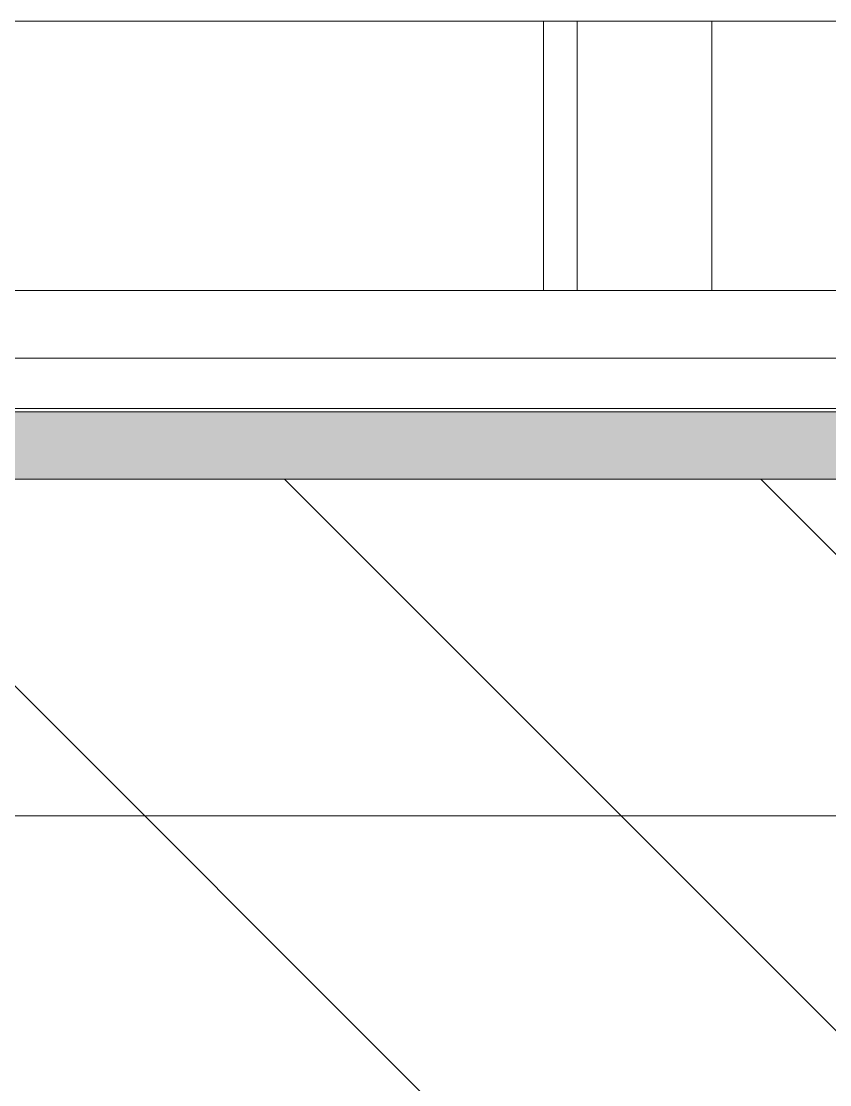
# Model space of a CAD drawing. Header units: millimetres. Extents: x -4185 to 186529, y -8553 to 29097.
# Drawn here: x 10972.5 to 11212.5, y 7720.2 to 8036 of the extents above; entities that cross this region are included whole.
import ezdxf

# ---------------------------------------------------------------- set-up
doc = ezdxf.new("R2010")
doc.units = ezdxf.units.MM
doc.linetypes.add('Осевая', pattern=[3175, 635, -476.25, 1587.5, -476.25])
for name, color, linetype, lineweight, true_color in [('A-WALL-1', 7, 'Continuous', 9, 0x3c3c3c), ('A-WALL-FNSH-1', 7, 'Continuous', 9, 0x3c3c3c), ('I-FURN-1', 7, 'Continuous', 9, 0xf0f0f0)]:
    doc.layers.add(name, color=color, linetype=linetype, lineweight=lineweight, true_color=true_color)
doc.layers.add('I-WALL', color=7, linetype='Continuous', lineweight=9)
doc.layers.add('Оси-2', color=7, linetype='Осевая', lineweight=9)

# ---------------------------------------------------------------- blocks, each defined once
blk = doc.blocks.new('Бизиборд лего - бизиборд 1_21б-32328682-План размещения напольных электротехнических лючков и розеток 1 этажа в осях 1-12')
at = {"layer": 'I-FURN-1'}
for p, q in [((935, 100), (675, 100)), ((675, 100), (935, 100)), ((895, 100), (885, 100)), ((885, 100), (885, 20)), ((885, 20), (885, 100)), ((885, 100), (895, 100)), ((935, 100), (895, 100)), ((895, 100), (935, 100)), ((935, 100), (895, 100)), ((895, 100), (895, 20)), ((895, 20), (895, 100)), ((895, 100), (935, 100)), ((1035, 100), (935, 100)), ((935, 100), (1035, 100)), ((1245, 100), (935, 100)), ((935, 100), (1245, 100)), ((935, 20), (935, 100)), ((935, 100), (935, 20)), ((1000, 20), (500, 20)), ((730, 20), (770, 20)), ((770, 20), (730, 20)), ((730, 20), (770, 20)), ((770, 20), (790, 20)), ((772.93, 20), (770, 20)), ((770, 20), (785, 20)), ((790, 20), (770, 20)), ((770, 20), (790, 20)), ((790, 20), (770, 20)), ((770, 20), (790, 20)), ((790, 20), (770, 20)), ((770, 20), (790, 20)), ((790, 20), (770, 20)), ((770, 20), (790, 20)), ((790, 20), (770, 20)), ((770, 20), (790, 20)), ((790, 20), (770, 20)), ((770, 20), (790, 20)), ((780, 20), (770, 20)), ((770, 20), (790, 20)), ((790, 20), (770, 20)), ((770, 20), (771.34, 20)), ((775, 20), (770, 20)), ((770, 20), (790, 20)), ((790, 20), (770, 20)), ((770, 20), (790, 20)), ((770.34, 20), (770, 20)), ((770, 20), (790, 20)), ((770.34, 20), (770, 20)), ((770, 20), (788.66, 20)), ((772.93, 20), (770, 20)), ((770, 20), (790, 20)), ((771.34, 20), (770, 20)), ((770, 20), (775, 20)), ((790, 20), (770, 20)), ((770, 20), (790, 20)), ((790, 20), (770, 20)), ((770, 20), (790, 20)), ((790, 20), (770, 20)), ((770, 20), (790, 20)), ((790, 20), (770, 20)), ((770, 20), (771.34, 20)), ((788.66, 20), (770, 20)), ((770, 20), (790, 20)), ((790, 20), (770, 20)), ((770, 20), (787.07, 20)), ((790, 20), (770, 20)), ((770, 20), (790, 20)), ((790, 20), (770, 20)), ((770, 20), (790, 20)), ((790, 20), (770, 20)), ((770, 20), (771.34, 20)), ((770.34, 20), (770, 20)), ((770, 20), (790, 20)), ((790, 20), (770, 20)), ((770, 20), (770.34, 20)), ((788.66, 20), (770, 20)), ((771.34, 20), (770.34, 20)), ((790, 20), (770.34, 20)), ((771.34, 20), (770.34, 20)), ((770.34, 20), (771.34, 20)), ((771.34, 20), (781.45, 20)), ((781.45, 20), (771.34, 20)), ((771.34, 20), (781.45, 20)), ((771.34, 20), (772.93, 20)), ((772.93, 20), (771.34, 20)), ((790, 20), (771.34, 20)), ((771.34, 20), (775, 20)), ((771.34, 20), (775, 20)), ((772.93, 20), (771.34, 20)), ((771.34, 20), (772.93, 20)), ((775, 20), (772.93, 20)), ((772.93, 20), (775, 20)), ((777.41, 20), (772.93, 20)), ((790, 20), (772.93, 20)), ((780, 20), (772.93, 20)), ((772.93, 20), (775, 20)), ((790, 20), (775, 20)), ((775, 20), (777.41, 20)), ((790, 20), (775, 20)), ((775, 20), (777.41, 20)), ((775, 20), (785, 20)), ((775, 20), (777.41, 20)), ((775, 20), (777.41, 20)), ((777.41, 20), (780, 20)), ((790, 20), (777.41, 20)), ((777.41, 20), (790, 20)), ((777.41, 20), (782.59, 20)), ((777.41, 20), (780, 20)), ((790, 20), (780, 20)), ((780, 20), (790, 20)), ((782.59, 20), (780, 20)), ((780, 20), (782.59, 20)), ((782.59, 20), (786.7, 20)), ((786.7, 20), (782.59, 20)), ((782.59, 20), (786.7, 20)), ((782.59, 20), (785, 20)), ((785, 20), (782.59, 20)), ((782.59, 20), (785, 20)), ((785, 20), (788.66, 20)), ((785, 20), (787.07, 20)), ((785, 20), (787.07, 20)), ((787.07, 20), (785, 20)), ((785, 20), (787.07, 20)), ((787.07, 20), (788.66, 20)), ((788.66, 20), (787.07, 20)), ((787.07, 20), (788.66, 20)), ((787.07, 20), (790, 20)), ((787.07, 20), (790, 20)), ((787.07, 20), (788.66, 20)), ((788.66, 20), (787.07, 20)), ((787.07, 20), (788.66, 20)), ((788.66, 20), (790, 20)), ((788.66, 20), (790, 20)), ((790, 20), (788.66, 20)), ((788.66, 20), (790, 20)), ((790, 20), (788.66, 20)), ((788.66, 20), (789.66, 20)), ((789.66, 20), (788.66, 20)), ((789.66, 20), (790, 20)), ((790, 20), (789.66, 20)), ((790, 20), (830, 20)), ((830, 20), (790, 20)), ((790, 20), (830, 20)), ((830, 20), (849.66, 20)), ((849.66, 20), (830, 20)), ((830, 20), (847.07, 20)), ((849.66, 20), (830, 20)), ((830, 20), (849.66, 20)), ((849.66, 20), (830, 20)), ((830, 20), (849.66, 20)), ((849.66, 20), (830, 20)), ((830, 20), (849.66, 20)), ((849.66, 20), (830, 20)), ((830, 20), (849.66, 20)), ((849.66, 20), (830, 20)), ((830, 20), (849.66, 20)), ((849.66, 20), (830, 20)), ((830, 20), (849.66, 20)), ((830.34, 20), (830, 20)), ((830, 20), (849.66, 20)), ((849.66, 20), (830, 20)), ((830, 20), (842.59, 20)), ((842.59, 20), (830, 20)), ((830, 20), (832.93, 20)), ((832.93, 20), (830, 20)), ((830, 20), (830.34, 20)), ((849.66, 20), (830, 20)), ((830, 20), (840, 20)), ((830.34, 20), (830, 20)), ((830, 20), (849.66, 20)), ((849.66, 20), (830, 20)), ((830, 20), (840, 20)), ((849.66, 20), (830, 20)), ((830, 20), (849.66, 20)), ((849.66, 20), (830, 20)), ((830, 20), (849.66, 20)), ((849.66, 20), (830, 20)), ((830, 20), (849.66, 20)), ((831.34, 20), (830, 20)), ((830, 20), (832.93, 20)), ((849.66, 20), (830, 20)), ((830, 20), (830.34, 20)), ((845, 20), (830, 20)), ((830, 20), (849.66, 20)), ((849.66, 20), (830, 20)), ((830, 20), (830.34, 20)), ((849.66, 20), (830, 20)), ((830, 20), (849.66, 20)), ((849.66, 20), (830, 20)), ((830, 20), (849.66, 20)), ((849.66, 20), (830, 20)), ((830, 20), (849.66, 20)), ((849.66, 20), (830, 20)), ((830, 20), (849.66, 20)), ((849.66, 20), (830, 20)), ((830, 20), (850, 20)), ((850, 20), (830, 20)), ((849.66, 20), (830.34, 20)), ((830.34, 20), (849.66, 20)), ((831.34, 20), (830.34, 20)), ((830.34, 20), (849.66, 20)), ((830.34, 20), (849.66, 20)), ((831.34, 20), (839.24, 20)), ((839.24, 20), (831.34, 20)), ((831.34, 20), (839.24, 20)), ((832.93, 20), (831.34, 20)), ((832.93, 20), (831.34, 20)), ((832.93, 20), (848.66, 20)), ((848.66, 20), (832.93, 20)), ((847.07, 20), (832.93, 20)), ((835, 20), (832.93, 20)), ((832.93, 20), (837.41, 20)), ((837.41, 20), (835, 20)), ((840, 20), (837.41, 20)), ((837.41, 20), (849.66, 20)), ((840, 20), (844.5, 20)), ((844.5, 20), (840, 20)), ((840, 20), (844.5, 20)), ((840, 20), (845, 20)), ((840, 20), (842.59, 20)), ((845, 20), (840, 20)), ((842.59, 20), (849.66, 20)), ((847.07, 20), (842.59, 20)), ((842.59, 20), (849.66, 20)), ((845, 20), (848.66, 20)), ((848.66, 20), (845, 20)), ((845, 20), (848.66, 20)), ((845, 20), (847.07, 20)), ((849.66, 20), (845, 20)), ((848.66, 20), (845, 20)), ((847.07, 20), (849.66, 20)), ((848.66, 20), (847.07, 20)), ((847.07, 20), (849.66, 20)), ((849.66, 20), (847.07, 20)), ((849.66, 20), (848.66, 20)), ((848.66, 20), (849.66, 20)), ((849.66, 20), (848.66, 20)), ((849.66, 20), (848.66, 20)), ((849.66, 20), (849.82, 20)), ((849.82, 20), (849.66, 20)), ((849.66, 20), (849.82, 20)), ((849.82, 20), (849.66, 20)), ((849.66, 20), (849.82, 20)), ((849.82, 20), (849.66, 20)), ((849.66, 20), (849.82, 20)), ((849.82, 20), (849.66, 20)), ((849.66, 20), (849.82, 20)), ((849.82, 20), (849.66, 20)), ((849.66, 20), (849.82, 20)), ((849.82, 20), (849.66, 20)), ((849.66, 20), (849.82, 20)), ((849.82, 20), (849.66, 20)), ((849.66, 20), (849.82, 20)), ((849.82, 20), (849.66, 20)), ((849.66, 20), (849.82, 20)), ((849.82, 20), (849.66, 20)), ((849.66, 20), (849.82, 20)), ((849.82, 20), (849.66, 20)), ((849.66, 20), (849.82, 20)), ((849.82, 20), (849.66, 20)), ((849.66, 20), (849.82, 20)), ((849.82, 20), (849.66, 20)), ((849.66, 20), (849.82, 20)), ((849.82, 20), (849.66, 20)), ((849.66, 20), (849.82, 20)), ((849.82, 20), (849.66, 20)), ((849.66, 20), (849.82, 20)), ((849.82, 20), (849.66, 20)), ((849.66, 20), (849.82, 20)), ((849.82, 20), (849.66, 20)), ((849.66, 20), (849.82, 20)), ((849.82, 20), (849.66, 20)), ((849.66, 20), (849.82, 20)), ((849.82, 20), (849.66, 20)), ((849.66, 20), (849.82, 20)), ((849.82, 20), (849.66, 20)), ((849.66, 20), (849.82, 20)), ((849.82, 20), (849.66, 20)), ((849.66, 20), (849.82, 20)), ((849.82, 20), (849.66, 20)), ((849.66, 20), (849.82, 20)), ((849.82, 20), (849.66, 20)), ((849.66, 20), (849.82, 20)), ((849.82, 20), (849.66, 20)), ((849.66, 20), (849.82, 20)), ((849.82, 20), (849.66, 20)), ((849.66, 20), (849.82, 20)), ((849.82, 20), (849.66, 20)), ((849.66, 20), (849.82, 20)), ((849.82, 20), (849.66, 20)), ((849.82, 20), (850, 20)), ((850, 20), (849.82, 20)), ((849.82, 20), (850, 20)), ((850, 20), (849.82, 20)), ((849.82, 20), (850, 20)), ((850, 20), (849.82, 20)), ((849.82, 20), (850, 20)), ((850, 20), (849.82, 20)), ((849.82, 20), (850, 20)), ((850, 20), (849.82, 20)), ((849.82, 20), (850, 20)), ((850, 20), (849.82, 20)), ((849.82, 20), (850, 20)), ((850, 20), (849.82, 20)), ((849.82, 20), (850, 20)), ((850, 20), (849.82, 20)), ((849.82, 20), (850, 20)), ((850, 20), (849.82, 20)), ((849.82, 20), (850, 20)), ((850, 20), (849.82, 20)), ((849.82, 20), (850, 20)), ((850, 20), (849.82, 20)), ((849.82, 20), (850, 20)), ((850, 20), (849.82, 20)), ((849.82, 20), (850, 20)), ((850, 20), (849.82, 20)), ((849.82, 20), (850, 20)), ((850, 20), (849.82, 20)), ((849.82, 20), (850, 20)), ((850, 20), (849.82, 20)), ((849.82, 20), (850, 20)), ((850, 20), (849.82, 20)), ((849.82, 20), (850, 20)), ((850, 20), (849.82, 20)), ((849.82, 20), (850, 20)), ((850, 20), (849.82, 20)), ((849.82, 20), (850, 20)), ((850, 20), (849.82, 20)), ((849.82, 20), (850, 20)), ((850, 20), (849.82, 20)), ((849.82, 20), (850, 20)), ((850, 20), (849.82, 20)), ((849.82, 20), (850, 20)), ((850, 20), (849.82, 20)), ((849.82, 20), (850, 20)), ((850, 20), (849.82, 20)), ((849.82, 20), (850, 20)), ((850, 20), (849.82, 20)), ((849.82, 20), (850, 20)), ((850, 20), (849.82, 20)), ((849.82, 20), (850, 20)), ((850, 20), (849.82, 20)), ((850, 20), (890, 20)), ((890, 20), (850, 20)), ((850, 20), (885, 20)), ((885, 20), (890, 20)), ((890, 20), (885, 20)), ((885, 20), (890, 20)), ((890, 20), (892.93, 20)), ((895, 20), (890, 20)), ((890, 20), (895, 20)), ((895, 20), (890, 20)), ((890, 20), (895, 20)), ((895, 20), (890, 20)), ((890, 20), (895, 20)), ((895, 20), (890, 20)), ((890, 20), (890.34, 20)), ((895, 20), (890, 20)), ((890, 20), (895, 20)), ((895, 20), (890, 20)), ((890, 20), (892.93, 20)), ((895, 20), (890, 20)), ((890, 20), (895, 20)), ((895, 20), (890, 20)), ((890, 20), (895, 20)), ((895, 20), (890, 20)), ((890, 20), (890.34, 20)), ((891.34, 20), (890, 20)), ((890, 20), (895, 20)), ((895, 20), (890, 20)), ((890, 20), (895, 20)), ((895, 20), (890, 20)), ((890, 20), (895, 20)), ((890.34, 20), (890, 20)), ((890, 20), (895, 20)), ((895, 20), (890, 20)), ((890, 20), (895, 20)), ((895, 20), (890, 20)), ((890, 20), (910, 20)), ((910, 20), (890, 20)), ((890, 20), (897.41, 20)), ((890.34, 20), (890, 20)), ((890, 20), (900, 20)), ((910, 20), (890, 20)), ((890, 20), (910, 20)), ((910, 20), (890, 20)), ((890, 20), (910, 20)), ((891.34, 20), (890, 20)), ((890, 20), (910, 20)), ((910, 20), (890, 20)), ((890, 20), (910, 20)), ((890.34, 20), (890, 20)), ((890, 20), (910, 20)), ((910, 20), (890, 20)), ((890, 20), (910, 20)), ((910, 20), (890, 20)), ((890, 20), (910, 20)), ((910, 20), (890, 20)), ((890, 20), (910, 20)), ((910, 20), (890, 20)), ((890, 20), (910, 20)), ((910, 20), (890, 20)), ((890.34, 20), (895, 20)), ((890.34, 20), (895, 20)), ((895, 20), (890.34, 20)), ((909.66, 20), (890.34, 20)), ((895, 20), (890.34, 20)), ((895, 20), (891.34, 20)), ((895, 20), (891.34, 20)), ((892.93, 20), (895, 20)), ((895, 20), (892.93, 20)), ((892.93, 20), (902.29, 20)), ((902.29, 20), (892.93, 20)), ((892.93, 20), (895, 20)), ((892.93, 20), (895, 20)), ((892.93, 20), (895, 20)), ((895, 20), (902.29, 20)), ((902.29, 20), (895, 20)), ((895, 20), (902.29, 20)), ((902.29, 20), (895, 20)), ((895, 20), (902.29, 20)), ((895, 20), (907.07, 20)), ((910, 20), (895, 20)), ((895, 20), (902.59, 20)), ((902.59, 20), (895, 20)), ((895, 20), (910, 20)), ((910, 20), (895, 20)), ((895, 20), (897.41, 20)), ((910, 20), (895, 20)), ((895, 20), (900, 20)), ((907.07, 20), (895, 20)), ((895, 20), (907.07, 20)), ((897.41, 20), (895, 20)), ((895, 20), (910, 20)), ((910, 20), (895, 20)), ((895, 20), (910, 20)), ((902.59, 20), (895, 20)), ((895, 20), (910, 20)), ((910, 20), (895, 20)), ((895, 20), (900, 20)), ((902.59, 20), (895, 20)), ((895, 20), (900, 20)), ((902.59, 20), (895, 20)), ((895, 20), (910, 20)), ((910, 20), (895, 20)), ((895, 20), (905, 20)), ((897.41, 20), (895, 20)), ((895, 20), (910, 20)), ((910, 20), (895, 20)), ((895, 20), (910, 20)), ((910, 20), (895, 20)), ((910, 20), (895, 20)), ((908.66, 20), (895, 20)), ((897.41, 20), (910, 20)), ((910, 20), (897.41, 20)), ((902.59, 20), (897.41, 20)), ((897.41, 20), (910, 20)), ((900, 20), (905, 20)), ((900, 20), (910, 20)), ((900, 20), (902.59, 20)), ((900, 20), (910, 20)), ((902.59, 20), (908.66, 20)), ((908.66, 20), (902.59, 20)), ((902.59, 20), (908.66, 20)), ((908.66, 20), (902.59, 20)), ((902.59, 20), (908.66, 20)), ((908.66, 20), (902.59, 20)), ((902.59, 20), (908.66, 20)), ((902.59, 20), (910, 20)), ((905, 20), (902.59, 20)), ((910, 20), (902.59, 20)), ((910, 20), (902.59, 20)), ((902.59, 20), (910, 20)), ((910, 20), (902.59, 20)), ((905, 20), (902.59, 20)), ((910, 20), (905, 20)), ((905, 20), (908.66, 20)), ((905, 20), (907.07, 20)), ((907.07, 20), (905, 20)), ((907.07, 20), (908.66, 20)), ((908.66, 20), (907.07, 20)), ((907.07, 20), (910, 20)), ((907.07, 20), (908.66, 20)), ((908.66, 20), (907.07, 20)), ((908.66, 20), (910, 20)), ((908.66, 20), (910, 20)), ((910, 20), (908.66, 20)), ((908.66, 20), (909.66, 20)), ((909.66, 20), (908.66, 20)), ((910, 20), (908.66, 20)), ((909.66, 20), (910, 20)), ((910, 20), (909.66, 20)), ((910, 20), (909.66, 20)), ((910, 20), (935, 20)), ((935, 20), (910, 20)), ((910, 20), (935, 20)), ((935, 20), (910, 20)), ((910, 20), (935, 20)), ((935, 20), (910, 20)), ((910, 20), (935, 20)), ((935, 20), (950, 20)), ((950, 20), (935, 20)), ((935, 20), (950, 20)), ((950, 20), (935, 20)), ((935, 20), (950, 20)), ((950, 20), (951.34, 20)), ((950.34, 20), (950, 20)), ((950, 20), (960, 20)), ((951.34, 20), (950, 20)), ((950, 20), (960, 20)), ((960, 20), (950, 20)), ((950, 20), (960, 20)), ((960, 20), (950, 20)), ((950, 20), (951.34, 20)), ((960, 20), (950, 20)), ((950, 20), (960, 20)), ((960, 20), (950, 20)), ((950, 20), (960, 20)), ((960, 20), (950, 20)), ((950, 20), (960, 20)), ((960, 20), (950, 20)), ((950, 20), (960, 20)), ((960, 20), (950, 20)), ((950, 20), (952.93, 20)), ((960, 20), (950, 20)), ((950, 20), (960, 20)), ((960, 20), (950, 20)), ((950, 20), (960, 20)), ((960, 20), (950, 20)), ((950, 20), (960, 20)), ((951.34, 20), (950, 20)), ((950, 20), (960, 20)), ((960, 20), (950, 20)), ((950, 20), (960, 20)), ((960, 20), (950, 20)), ((950, 20), (960, 20)), ((960, 20), (950, 20)), ((950, 20), (960, 20)), ((957.41, 20), (950, 20)), ((950, 20), (960, 20)), ((960, 20), (950, 20)), ((950, 20), (951.34, 20)), ((955, 20), (950, 20)), ((950, 20), (950.34, 20)), ((951.34, 20), (950, 20)), ((950, 20), (950.34, 20)), ((960, 20), (950, 20)), ((950, 20), (952.93, 20)), ((960, 20), (950, 20)), ((950, 20), (960, 20)), ((960, 20), (950, 20)), ((950, 20), (960, 20)), ((960, 20), (950, 20)), ((950, 20), (960, 20)), ((960, 20), (950, 20)), ((950, 20), (960, 20)), ((960, 20), (950, 20)), ((950, 20), (970, 20)), ((962.59, 20), (950, 20)), ((952.93, 20), (950.34, 20)), ((950.34, 20), (960, 20)), ((950.34, 20), (951.34, 20)), ((951.34, 20), (954.83, 20)), ((954.83, 20), (951.34, 20)), ((951.34, 20), (954.83, 20)), ((954.83, 20), (951.34, 20)), ((951.34, 20), (954.83, 20)), ((951.34, 20), (960, 20)), ((960, 20), (951.34, 20)), ((951.34, 20), (960, 20)), ((957.41, 20), (951.34, 20)), ((951.34, 20), (960, 20)), ((952.93, 20), (951.34, 20)), ((951.34, 20), (960, 20)), ((960, 20), (952.93, 20)), ((952.93, 20), (955, 20)), ((960, 20), (952.93, 20)), ((952.93, 20), (957.41, 20)), ((955, 20), (960, 20)), ((960, 20), (955, 20)), ((955, 20), (960, 20)), ((960, 20), (955, 20)), ((955, 20), (960, 20)), ((955, 20), (957.41, 20)), ((960, 20), (955, 20)), ((957.41, 20), (960, 20)), ((960, 20), (957.41, 20)), ((960, 20), (957.41, 20)), ((957.41, 20), (960, 20)), ((960, 20), (960.08, 20)), ((960.08, 20), (960, 20)), ((960, 20), (960.08, 20)), ((960.08, 20), (960, 20)), ((960, 20), (960.08, 20)), ((960.08, 20), (960, 20)), ((960, 20), (960.08, 20)), ((960.08, 20), (960, 20)), ((960, 20), (960.08, 20)), ((960.08, 20), (960, 20)), ((960, 20), (960.08, 20)), ((960.08, 20), (960, 20)), ((960, 20), (960.08, 20)), ((960.08, 20), (960, 20)), ((960, 20), (960.08, 20)), ((960.08, 20), (960, 20)), ((960, 20), (960.08, 20)), ((960.08, 20), (960, 20)), ((960, 20), (960.08, 20)), ((960.08, 20), (960, 20)), ((960, 20), (960.08, 20)), ((960.08, 20), (960, 20)), ((960, 20), (960.08, 20)), ((960.08, 20), (960, 20)), ((960, 20), (960.08, 20)), ((960.08, 20), (960, 20)), ((960, 20), (960.08, 20)), ((960.08, 20), (960, 20)), ((960, 20), (960.08, 20)), ((960.08, 20), (960, 20)), ((960, 20), (960.08, 20)), ((960.08, 20), (960, 20)), ((960, 20), (960.08, 20)), ((960.08, 20), (960, 20)), ((960, 20), (960.08, 20)), ((960.08, 20), (960, 20)), ((960, 20), (960.08, 20)), ((960.08, 20), (960, 20)), ((960, 20), (960.08, 20)), ((960.08, 20), (960, 20)), ((960, 20), (960.08, 20)), ((960.08, 20), (960, 20)), ((960, 20), (960.08, 20)), ((960.08, 20), (960, 20)), ((960, 20), (960.08, 20)), ((960.08, 20), (960, 20)), ((960, 20), (960.08, 20)), ((960.08, 20), (960, 20)), ((960, 20), (960.08, 20)), ((960.08, 20), (960, 20)), ((960, 20), (960.08, 20)), ((960.08, 20), (960, 20)), ((960.08, 20), (965, 20)), ((965, 20), (960.08, 20)), ((960.08, 20), (965, 20)), ((965, 20), (960.08, 20)), ((960.08, 20), (965, 20)), ((960.08, 20), (970, 20)), ((962.59, 20), (960.08, 20)), ((960.08, 20), (970, 20)), ((970, 20), (960.08, 20)), ((960.08, 20), (970, 20)), ((970, 20), (960.08, 20)), ((960.08, 20), (970, 20)), ((970, 20), (960.08, 20)), ((960.08, 20), (970, 20)), ((970, 20), (960.08, 20)), ((960.08, 20), (970, 20)), ((970, 20), (960.08, 20)), ((960.08, 20), (970, 20)), ((970, 20), (960.08, 20)), ((960.08, 20), (967.07, 20)), ((970, 20), (960.08, 20)), ((960.08, 20), (970, 20)), ((970, 20), (960.08, 20)), ((960.08, 20), (962.59, 20)), ((967.07, 20), (960.08, 20)), ((960.08, 20), (962.59, 20)), ((962.59, 20), (960.08, 20)), ((960.08, 20), (970, 20)), ((962.59, 20), (960.08, 20)), ((960.08, 20), (962.59, 20)), ((965, 20), (960.08, 20)), ((960.08, 20), (970, 20)), ((970, 20), (960.08, 20)), ((960.08, 20), (970, 20)), ((970, 20), (960.08, 20)), ((960.08, 20), (970, 20)), ((970, 20), (960.08, 20)), ((960.08, 20), (970, 20)), ((970, 20), (960.08, 20)), ((960.08, 20), (970, 20)), ((970, 20), (960.08, 20)), ((960.08, 20), (967.07, 20)), ((967.07, 20), (960.08, 20)), ((960.08, 20), (965, 20)), ((968.66, 20), (960.08, 20)), ((960.08, 20), (970, 20)), ((970, 20), (960.08, 20)), ((960.08, 20), (970, 20)), ((970, 20), (960.08, 20)), ((960.08, 20), (962.59, 20)), ((968.66, 20), (960.08, 20)), ((960.08, 20), (970, 20)), ((970, 20), (960.08, 20)), ((960.08, 20), (970, 20)), ((970, 20), (960.08, 20)), ((960.08, 20), (970, 20)), ((970, 20), (960.08, 20)), ((970, 20), (962.59, 20)), ((962.59, 20), (965, 20)), ((962.59, 20), (970, 20)), ((970, 20), (962.59, 20)), ((970, 20), (962.59, 20)), ((962.59, 20), (965, 20)), ((962.59, 20), (965, 20)), ((970, 20), (962.59, 20)), ((965, 20), (967.07, 20)), ((965, 20), (970, 20)), ((970, 20), (965, 20)), ((965, 20), (970, 20)), ((965, 20), (967.07, 20)), ((965.34, 20), (968.66, 20)), ((968.66, 20), (965.34, 20)), ((965.34, 20), (968.66, 20)), ((968.66, 20), (965.34, 20)), ((965.34, 20), (968.66, 20)), ((967.07, 20), (970, 20)), ((967.07, 20), (968.66, 20)), ((969.66, 20), (967.07, 20)), ((967.07, 20), (970, 20)), ((968.66, 20), (967.07, 20)), ((967.07, 20), (968.66, 20)), ((968.66, 20), (969.66, 20)), ((969.66, 20), (968.66, 20)), ((970, 20), (968.66, 20)), ((968.66, 20), (969.66, 20)), ((969.66, 20), (968.66, 20)), ((969.66, 20), (970, 20)), ((970, 20), (969.66, 20)), ((970, 20), (969.66, 20)), ((969.66, 20), (970, 20)), ((970, 20), (969.66, 20)), ((970, 20), (1030, 20)), ((1030, 20), (970, 20)), ((500, 0), (1000, 0)), ((770, 0), (730, 0)), ((730, 0), (770, 0)), ((770, 0), (730, 0)), ((770.34, 0), (770, 0)), ((770, 0), (772.93, 0)), ((790, 0), (770, 0)), ((770, 0), (790, 0)), ((785, 0), (770, 0)), ((770, 0), (790, 0)), ((790, 0), (770, 0)), ((770, 0), (790, 0)), ((790, 0), (770, 0)), ((770, 0), (790, 0)), ((772.93, 0), (770, 0)), ((770, 0), (775, 0)), ((780, 0), (770, 0)), ((770, 0), (790, 0)), ((790, 0), (770, 0)), ((770, 0), (790, 0)), ((790, 0), (770, 0)), ((770, 0), (790, 0)), ((790, 0), (770, 0)), ((770, 0), (790, 0)), ((790, 0), (770, 0)), ((770, 0), (790, 0)), ((790, 0), (770, 0)), ((770, 0), (790, 0)), ((790, 0), (770, 0)), ((770, 0), (775, 0)), ((789.66, 0), (770, 0)), ((770, 0), (790, 0)), ((789.66, 0), (770, 0)), ((770, 0), (775, 0)), ((790, 0), (770, 0)), ((770, 0), (790, 0)), ((790, 0), (770, 0)), ((770, 0), (790, 0)), ((790, 0), (770, 0)), ((770, 0), (790, 0)), ((790, 0), (770, 0)), ((770, 0), (790, 0)), ((770.34, 0), (770, 0)), ((770, 0), (772.93, 0)), ((775, 0), (770, 0)), ((770, 0), (790, 0)), ((770.34, 0), (770, 0)), ((770, 0), (770.34, 0)), ((770.34, 0), (770, 0)), ((770, 0), (770.34, 0)), ((775, 0), (770, 0)), ((770, 0), (790, 0)), ((790, 0), (770, 0)), ((770, 0), (790, 0)), ((790, 0), (770, 0)), ((770, 0), (790, 0)), ((787.07, 0), (770, 0)), ((770, 0), (771.34, 0)), ((771.34, 0), (770.34, 0)), ((771.34, 0), (770.34, 0)), ((771.34, 0), (770.34, 0)), ((770.34, 0), (771.34, 0)), ((771.34, 0), (770.34, 0)), ((770.34, 0), (775, 0)), ((781.45, 0), (771.34, 0)), ((771.34, 0), (781.45, 0)), ((781.45, 0), (771.34, 0)), ((772.93, 0), (771.34, 0)), ((780, 0), (771.34, 0)), ((772.93, 0), (771.34, 0)), ((771.34, 0), (772.93, 0)), ((777.41, 0), (771.34, 0)), ((771.34, 0), (777.41, 0)), ((775, 0), (772.93, 0)), ((772.93, 0), (777.41, 0)), ((789.66, 0), (772.93, 0)), ((772.93, 0), (775, 0)), ((775, 0), (772.93, 0)), ((772.93, 0), (775, 0)), ((777.41, 0), (775, 0)), ((775, 0), (790, 0)), ((775, 0), (777.41, 0)), ((775, 0), (789.66, 0)), ((775, 0), (785, 0)), ((788.66, 0), (775, 0)), ((777.41, 0), (775, 0)), ((775, 0), (777.41, 0)), ((775, 0), (780, 0)), ((790, 0), (775, 0)), ((785, 0), (777.41, 0)), ((777.41, 0), (780, 0)), ((777.41, 0), (780, 0)), ((789.66, 0), (777.41, 0)), ((777.41, 0), (780, 0)), ((787.07, 0), (777.41, 0)), ((777.41, 0), (785, 0)), ((780, 0), (782.59, 0)), ((790, 0), (780, 0)), ((780, 0), (782.59, 0)), ((785, 0), (780, 0)), ((780, 0), (782.59, 0)), ((780, 0), (787.07, 0)), ((786.7, 0), (782.59, 0)), ((782.59, 0), (786.7, 0)), ((786.7, 0), (782.59, 0)), ((782.59, 0), (785, 0)), ((782.59, 0), (785, 0)), ((782.59, 0), (785, 0)), ((790, 0), (785, 0)), ((785, 0), (787.07, 0)), ((790, 0), (785, 0)), ((785, 0), (787.07, 0)), ((790, 0), (785, 0)), ((785, 0), (788.66, 0)), ((785, 0), (787.07, 0)), ((785, 0), (790, 0)), ((788.66, 0), (787.07, 0)), ((787.07, 0), (788.66, 0)), ((788.66, 0), (787.07, 0)), ((787.07, 0), (790, 0)), ((787.07, 0), (788.66, 0)), ((787.07, 0), (789.66, 0)), ((790, 0), (787.07, 0)), ((787.07, 0), (790, 0)), ((789.66, 0), (787.07, 0)), ((788.66, 0), (789.66, 0)), ((788.66, 0), (790, 0)), ((790, 0), (788.66, 0)), ((790, 0), (789.66, 0)), ((789.66, 0), (790, 0)), ((790, 0), (789.66, 0)), ((790, 0), (789.66, 0)), ((789.66, 0), (790, 0)), ((790, 0), (789.66, 0)), ((789.66, 0), (790, 0)), ((790, 0), (789.66, 0)), ((830, 0), (790, 0)), ((790, 0), (830, 0)), ((830, 0), (790, 0)), ((842.59, 0), (830, 0)), ((830, 0), (847.07, 0)), ((830.34, 0), (830, 0)), ((830, 0), (832.93, 0)), ((847.07, 0), (830, 0)), ((830, 0), (842.59, 0)), ((847.07, 0), (830, 0)), ((830, 0), (847.07, 0)), ((847.07, 0), (830, 0)), ((830, 0), (847.07, 0)), ((847.07, 0), (830, 0)), ((830, 0), (847.07, 0)), ((847.07, 0), (830, 0)), ((830, 0), (847.07, 0)), ((847.07, 0), (830, 0)), ((830, 0), (847.07, 0)), ((847.07, 0), (830, 0)), ((830, 0), (847.07, 0)), ((847.07, 0), (830, 0)), ((830, 0), (830.34, 0)), ((847.07, 0), (830, 0)), ((830, 0), (847.07, 0)), ((847.07, 0), (830, 0)), ((830, 0), (832.93, 0)), ((847.07, 0), (830, 0)), ((830, 0), (847.07, 0)), ((847.07, 0), (830, 0)), ((830, 0), (847.07, 0)), ((831.34, 0), (830, 0)), ((830, 0), (837.41, 0)), ((847.07, 0), (830, 0)), ((830, 0), (847.07, 0)), ((847.07, 0), (830, 0)), ((830, 0), (847.07, 0)), ((847.07, 0), (830, 0)), ((830, 0), (847.07, 0)), ((847.07, 0), (830, 0)), ((830, 0), (847.07, 0)), ((831.34, 0), (830, 0)), ((830, 0), (830.34, 0)), ((847.07, 0), (830, 0)), ((830, 0), (830.34, 0)), ((830.34, 0), (830, 0)), ((830, 0), (831.34, 0)), ((831.34, 0), (830, 0)), ((830, 0), (840, 0)), ((847.07, 0), (830, 0)), ((830, 0), (847.07, 0)), ((847.07, 0), (830, 0)), ((830, 0), (847.07, 0)), ((847.07, 0), (830, 0)), ((830, 0), (847.07, 0)), ((832.93, 0), (830, 0)), ((830, 0), (832.93, 0)), ((847.07, 0), (830.34, 0)), ((830.34, 0), (831.34, 0)), ((830.34, 0), (845, 0)), ((830.34, 0), (847.07, 0)), ((842.59, 0), (830.34, 0)), ((839.24, 0), (831.34, 0)), ((831.34, 0), (839.24, 0)), ((839.24, 0), (831.34, 0)), ((831.34, 0), (832.93, 0)), ((840, 0), (831.34, 0)), ((847.07, 0), (831.34, 0)), ((831.34, 0), (835, 0)), ((847.07, 0), (831.34, 0)), ((832.93, 0), (847.07, 0)), ((832.93, 0), (835, 0)), ((832.93, 0), (837.41, 0)), ((835, 0), (832.93, 0)), ((832.93, 0), (840, 0)), ((835, 0), (837.41, 0)), ((835, 0), (842.59, 0)), ((840, 0), (835, 0)), ((837.41, 0), (840, 0)), ((837.41, 0), (840, 0)), ((837.41, 0), (847.07, 0)), ((844.5, 0), (840, 0)), ((840, 0), (844.5, 0)), ((844.5, 0), (840, 0)), ((840, 0), (847.07, 0)), ((840, 0), (845, 0)), ((847.07, 0), (840, 0)), ((840, 0), (847.07, 0)), ((847.07, 0), (840, 0)), ((840, 0), (842.59, 0)), ((845, 0), (842.59, 0)), ((842.59, 0), (847.07, 0)), ((847.07, 0), (842.59, 0)), ((842.59, 0), (845, 0)), ((842.59, 0), (849.66, 0)), ((847.07, 0), (845, 0)), ((845, 0), (847.07, 0)), ((847.07, 0), (845, 0)), ((847.07, 0), (845, 0)), ((845, 0), (847.07, 0)), ((845, 0), (847.07, 0)), ((845, 0), (847.07, 0)), ((847.13, 0), (847.07, 0)), ((847.07, 0), (847.13, 0)), ((847.13, 0), (847.07, 0)), ((847.07, 0), (847.13, 0)), ((847.13, 0), (847.07, 0)), ((847.07, 0), (847.13, 0)), ((847.13, 0), (847.07, 0)), ((847.07, 0), (847.13, 0)), ((847.13, 0), (847.07, 0)), ((847.07, 0), (847.13, 0)), ((847.13, 0), (847.07, 0)), ((847.07, 0), (847.13, 0)), ((847.13, 0), (847.07, 0)), ((847.07, 0), (847.13, 0)), ((847.13, 0), (847.07, 0)), ((847.07, 0), (847.13, 0)), ((847.13, 0), (847.07, 0)), ((847.07, 0), (847.13, 0)), ((847.13, 0), (847.07, 0)), ((847.07, 0), (847.13, 0)), ((847.13, 0), (847.07, 0)), ((847.07, 0), (847.13, 0)), ((847.13, 0), (847.07, 0)), ((847.07, 0), (847.13, 0)), ((847.13, 0), (847.07, 0)), ((847.07, 0), (847.13, 0)), ((847.13, 0), (847.07, 0)), ((847.07, 0), (847.13, 0)), ((847.13, 0), (847.07, 0)), ((847.07, 0), (847.13, 0)), ((847.13, 0), (847.07, 0)), ((847.07, 0), (847.13, 0)), ((847.13, 0), (847.07, 0)), ((847.07, 0), (847.13, 0)), ((847.13, 0), (847.07, 0)), ((847.07, 0), (847.13, 0)), ((847.13, 0), (847.07, 0)), ((847.07, 0), (847.13, 0)), ((847.13, 0), (847.07, 0)), ((847.07, 0), (847.13, 0)), ((847.13, 0), (847.07, 0)), ((847.07, 0), (847.13, 0)), ((847.13, 0), (847.07, 0)), ((847.07, 0), (847.13, 0)), ((847.13, 0), (847.07, 0)), ((847.07, 0), (847.13, 0)), ((847.13, 0), (847.07, 0)), ((847.07, 0), (847.13, 0)), ((847.13, 0), (847.07, 0)), ((847.07, 0), (847.13, 0)), ((847.13, 0), (847.07, 0)), ((847.07, 0), (847.13, 0)), ((850, 0), (847.07, 0)), ((848.66, 0), (847.13, 0)), ((847.13, 0), (848.66, 0)), ((848.66, 0), (847.13, 0)), ((848.66, 0), (847.13, 0)), ((847.13, 0), (849.66, 0)), ((849.66, 0), (847.13, 0)), ((847.13, 0), (849.66, 0)), ((849.66, 0), (847.13, 0)), ((847.13, 0), (849.66, 0)), ((849.66, 0), (847.13, 0)), ((847.13, 0), (849.66, 0)), ((849.66, 0), (847.13, 0)), ((847.13, 0), (849.66, 0)), ((849.66, 0), (847.13, 0)), ((847.13, 0), (849.66, 0)), ((849.66, 0), (847.13, 0)), ((847.13, 0), (849.66, 0)), ((849.66, 0), (847.13, 0)), ((847.13, 0), (849.66, 0)), ((849.66, 0), (847.13, 0)), ((847.13, 0), (849.66, 0)), ((849.66, 0), (847.13, 0)), ((847.13, 0), (849.66, 0)), ((849.66, 0), (847.13, 0)), ((847.13, 0), (849.66, 0)), ((848.66, 0), (847.13, 0)), ((847.13, 0), (848.66, 0)), ((848.66, 0), (847.13, 0)), ((847.13, 0), (849.66, 0)), ((849.66, 0), (847.13, 0)), ((847.13, 0), (849.66, 0)), ((849.66, 0), (847.13, 0)), ((847.13, 0), (849.66, 0)), ((849.66, 0), (847.13, 0)), ((847.13, 0), (849.66, 0)), ((849.66, 0), (847.13, 0)), ((847.13, 0), (848.66, 0)), ((849.66, 0), (847.13, 0)), ((847.13, 0), (849.66, 0)), ((849.66, 0), (847.13, 0)), ((847.13, 0), (849.66, 0)), ((849.66, 0), (847.13, 0)), ((847.13, 0), (849.66, 0)), ((849.66, 0), (847.13, 0)), ((847.13, 0), (849.66, 0)), ((849.66, 0), (847.13, 0)), ((847.13, 0), (848.66, 0)), ((849.66, 0), (847.13, 0)), ((847.13, 0), (849.66, 0)), ((849.66, 0), (847.13, 0)), ((847.13, 0), (849.66, 0)), ((849.66, 0), (847.13, 0)), ((847.13, 0), (849.66, 0)), ((849.66, 0), (847.13, 0)), ((847.13, 0), (849.66, 0)), ((849.66, 0), (848.66, 0)), ((849.66, 0), (848.66, 0)), ((848.66, 0), (849.66, 0)), ((849.66, 0), (848.66, 0)), ((848.66, 0), (849.66, 0)), ((848.66, 0), (849.66, 0)), ((849.82, 0), (849.66, 0)), ((849.66, 0), (849.82, 0)), ((849.82, 0), (849.66, 0)), ((849.66, 0), (849.82, 0)), ((849.82, 0), (849.66, 0)), ((849.66, 0), (849.82, 0)), ((849.82, 0), (849.66, 0)), ((849.66, 0), (849.82, 0)), ((849.82, 0), (849.66, 0)), ((849.66, 0), (849.82, 0)), ((849.82, 0), (849.66, 0)), ((849.66, 0), (849.82, 0)), ((849.82, 0), (849.66, 0)), ((849.66, 0), (849.82, 0)), ((849.82, 0), (849.66, 0)), ((849.66, 0), (849.82, 0)), ((849.82, 0), (849.66, 0)), ((849.66, 0), (849.82, 0)), ((849.82, 0), (849.66, 0)), ((849.66, 0), (849.82, 0)), ((849.82, 0), (849.66, 0)), ((849.66, 0), (849.82, 0)), ((849.82, 0), (849.66, 0)), ((849.66, 0), (849.82, 0)), ((849.82, 0), (849.66, 0)), ((849.66, 0), (849.82, 0)), ((849.82, 0), (849.66, 0)), ((849.66, 0), (849.82, 0)), ((849.82, 0), (849.66, 0)), ((849.66, 0), (849.82, 0)), ((849.82, 0), (849.66, 0)), ((849.66, 0), (849.82, 0)), ((849.82, 0), (849.66, 0)), ((849.66, 0), (849.82, 0)), ((849.82, 0), (849.66, 0)), ((849.66, 0), (849.82, 0)), ((849.82, 0), (849.66, 0)), ((849.66, 0), (849.82, 0)), ((849.82, 0), (849.66, 0)), ((849.66, 0), (849.82, 0)), ((849.82, 0), (849.66, 0)), ((849.66, 0), (849.82, 0)), ((849.82, 0), (849.66, 0)), ((849.66, 0), (849.82, 0)), ((849.82, 0), (849.66, 0)), ((849.66, 0), (849.82, 0)), ((849.82, 0), (849.66, 0)), ((849.66, 0), (849.82, 0)), ((849.82, 0), (849.66, 0)), ((849.66, 0), (849.82, 0)), ((849.82, 0), (849.66, 0)), ((849.66, 0), (849.82, 0)), ((849.66, 0), (850, 0)), ((850, 0), (849.82, 0)), ((849.82, 0), (850, 0)), ((850, 0), (849.82, 0)), ((849.82, 0), (850, 0)), ((850, 0), (849.82, 0)), ((849.82, 0), (850, 0)), ((850, 0), (849.82, 0)), ((849.82, 0), (850, 0)), ((850, 0), (849.82, 0)), ((849.82, 0), (850, 0)), ((850, 0), (849.82, 0)), ((849.82, 0), (850, 0)), ((850, 0), (849.82, 0)), ((849.82, 0), (850, 0)), ((850, 0), (849.82, 0)), ((849.82, 0), (850, 0)), ((850, 0), (849.82, 0)), ((849.82, 0), (850, 0)), ((850, 0), (849.82, 0)), ((849.82, 0), (850, 0)), ((850, 0), (849.82, 0)), ((849.82, 0), (850, 0)), ((850, 0), (849.82, 0)), ((849.82, 0), (850, 0)), ((850, 0), (849.82, 0)), ((849.82, 0), (850, 0)), ((850, 0), (849.82, 0)), ((849.82, 0), (850, 0)), ((850, 0), (849.82, 0)), ((849.82, 0), (850, 0)), ((850, 0), (849.82, 0)), ((849.82, 0), (850, 0)), ((850, 0), (849.82, 0)), ((849.82, 0), (850, 0)), ((850, 0), (849.82, 0)), ((849.82, 0), (850, 0)), ((850, 0), (849.82, 0)), ((849.82, 0), (850, 0)), ((850, 0), (849.82, 0)), ((849.82, 0), (850, 0)), ((850, 0), (849.82, 0)), ((849.82, 0), (850, 0)), ((850, 0), (849.82, 0)), ((849.82, 0), (850, 0)), ((850, 0), (849.82, 0)), ((849.82, 0), (850, 0)), ((850, 0), (849.82, 0)), ((849.82, 0), (850, 0)), ((850, 0), (849.82, 0)), ((849.82, 0), (850, 0)), ((850, 0), (849.82, 0)), ((849.82, 0), (850, 0)), ((890, 0), (850, 0)), ((850, 0), (890, 0)), ((890, 0), (850, 0)), ((910, 0), (890, 0)), ((890, 0), (910, 0)), ((897.41, 0), (890, 0)), ((890, 0), (910, 0)), ((891.34, 0), (890, 0)), ((890, 0), (910, 0)), ((910, 0), (890, 0)), ((890, 0), (910, 0)), ((910, 0), (890, 0)), ((890, 0), (910, 0)), ((910, 0), (890, 0)), ((890, 0), (907.07, 0)), ((910, 0), (890, 0)), ((890, 0), (910, 0)), ((910, 0), (890, 0)), ((890, 0), (910, 0)), ((905, 0), (890, 0)), ((890, 0), (910, 0)), ((895, 0), (890, 0)), ((890, 0), (909.66, 0)), ((910, 0), (890, 0)), ((890, 0), (910, 0)), ((910, 0), (890, 0)), ((890, 0), (910, 0)), ((910, 0), (890, 0)), ((890, 0), (910, 0)), ((910, 0), (890, 0)), ((890, 0), (910, 0)), ((910, 0), (890, 0)), ((890, 0), (910, 0)), ((910, 0), (890, 0)), ((890, 0), (910, 0)), ((910, 0), (890, 0)), ((890, 0), (902.59, 0)), ((910, 0), (890, 0)), ((890, 0), (910, 0)), ((907.07, 0), (890, 0)), ((890, 0), (910, 0)), ((892.93, 0), (890, 0)), ((890, 0), (892.93, 0)), ((890.34, 0), (890, 0)), ((890, 0), (890.34, 0)), ((892.93, 0), (890, 0)), ((890, 0), (897.41, 0)), ((902.59, 0), (890, 0)), ((890, 0), (910, 0)), ((890.34, 0), (890, 0)), ((890, 0), (891.34, 0)), ((910, 0), (890, 0)), ((890, 0), (910, 0)), ((910, 0), (890, 0)), ((890, 0), (910, 0)), ((890.34, 0), (890, 0)), ((890, 0), (891.34, 0)), ((907.07, 0), (890.34, 0)), ((890.34, 0), (891.34, 0)), ((891.34, 0), (890.34, 0)), ((895, 0), (890.34, 0)), ((895, 0), (891.34, 0)), ((891.34, 0), (892.93, 0)), ((892.93, 0), (891.34, 0)), ((891.34, 0), (895, 0)), ((891.34, 0), (892.93, 0)), ((897.04, 0), (892.93, 0)), ((892.93, 0), (897.04, 0)), ((897.04, 0), (892.93, 0)), ((900, 0), (892.93, 0)), ((892.93, 0), (905, 0)), ((892.93, 0), (895, 0)), ((895, 0), (892.93, 0)), ((895, 0), (892.93, 0)), ((892.93, 0), (897.41, 0)), ((909.66, 0), (895, 0)), ((900, 0), (895, 0)), ((895, 0), (897.41, 0)), ((897.41, 0), (895, 0)), ((910, 0), (895, 0)), ((895, 0), (910, 0)), ((897.41, 0), (895, 0)), ((902.29, 0), (897.41, 0)), ((897.41, 0), (902.29, 0)), ((902.29, 0), (897.41, 0)), ((910, 0), (897.41, 0)), ((897.41, 0), (900, 0)), ((900, 0), (897.41, 0)), ((897.41, 0), (900, 0)), ((902.59, 0), (897.41, 0)), ((897.41, 0), (902.59, 0)), ((902.59, 0), (900, 0)), ((908.66, 0), (900, 0)), ((900, 0), (902.59, 0)), ((902.59, 0), (900, 0)), ((900, 0), (909.66, 0)), ((908.66, 0), (902.59, 0)), ((902.59, 0), (908.66, 0)), ((908.66, 0), (902.59, 0)), ((905, 0), (902.59, 0)), ((902.59, 0), (905, 0)), ((902.59, 0), (905, 0)), ((907.07, 0), (902.59, 0)), ((910, 0), (902.59, 0)), ((908.66, 0), (902.59, 0)), ((902.59, 0), (907.07, 0)), ((907.07, 0), (905, 0)), ((907.07, 0), (905, 0)), ((905, 0), (907.07, 0)), ((905, 0), (907.07, 0)), ((905, 0), (907.07, 0)), ((907.07, 0), (910, 0)), ((908.66, 0), (907.07, 0)), ((908.66, 0), (907.07, 0)), ((907.07, 0), (908.66, 0)), ((910, 0), (907.07, 0)), ((907.07, 0), (910, 0)), ((908.66, 0), (907.07, 0)), ((907.07, 0), (910, 0)), ((909.66, 0), (907.07, 0)), ((907.07, 0), (910, 0)), ((910, 0), (908.66, 0)), ((909.66, 0), (908.66, 0)), ((908.66, 0), (909.66, 0)), ((910, 0), (908.66, 0)), ((910, 0), (908.66, 0)), ((910, 0), (908.66, 0)), ((910, 0), (909.66, 0)), ((910, 0), (909.66, 0)), ((909.66, 0), (910, 0)), ((909.66, 0), (910, 0)), ((910, 0), (909.66, 0)), ((909.66, 0), (910, 0)), ((950, 0), (910, 0)), ((910, 0), (950, 0)), ((950, 0), (910, 0)), ((950.34, 0), (950, 0)), ((950, 0), (950.34, 0)), ((950.34, 0), (950, 0)), ((950, 0), (960, 0)), ((952.93, 0), (950, 0)), ((950, 0), (952.93, 0)), ((960, 0), (950, 0)), ((950, 0), (960, 0)), ((960, 0), (950, 0)), ((950, 0), (960, 0)), ((960, 0), (950, 0)), ((950, 0), (960, 0)), ((960, 0), (950, 0)), ((950, 0), (960, 0)), ((960, 0), (950, 0)), ((950, 0), (960, 0)), ((960, 0), (950, 0)), ((950, 0), (960, 0)), ((951.34, 0), (950, 0)), ((950, 0), (960, 0)), ((960, 0), (950, 0)), ((950, 0), (960, 0)), ((960, 0), (950, 0)), ((950, 0), (960, 0)), ((960, 0), (950, 0)), ((950, 0), (960, 0)), ((957.41, 0), (950, 0)), ((950, 0), (960, 0)), ((957.41, 0), (950, 0)), ((950, 0), (950.34, 0)), ((960, 0), (950, 0)), ((950, 0), (960, 0)), ((960, 0), (950, 0)), ((950, 0), (960, 0)), ((960, 0), (950, 0)), ((950, 0), (960, 0)), ((960, 0), (950, 0)), ((950, 0), (960, 0)), ((960, 0), (950, 0)), ((950, 0), (960, 0)), ((951.34, 0), (950, 0)), ((950, 0), (951.34, 0)), ((950.34, 0), (950, 0)), ((950, 0), (950.34, 0)), ((960, 0), (950, 0)), ((950, 0), (960, 0)), ((951.34, 0), (950, 0)), ((950, 0), (960, 0)), ((960, 0), (950, 0)), ((950, 0), (960, 0)), ((960, 0), (950, 0)), ((950, 0), (960, 0)), ((950.34, 0), (950, 0)), ((950, 0), (950.34, 0)), ((951.34, 0), (950.34, 0)), ((950.34, 0), (951.34, 0)), ((960, 0), (950.34, 0)), ((950.34, 0), (960, 0)), ((951.34, 0), (950.34, 0)), ((950.34, 0), (951.34, 0)), ((951.34, 0), (950.34, 0)), ((950.34, 0), (951.34, 0)), ((954.83, 0), (951.34, 0)), ((951.34, 0), (954.83, 0)), ((954.83, 0), (951.34, 0)), ((952.93, 0), (951.34, 0)), ((951.34, 0), (952.93, 0)), ((952.93, 0), (951.34, 0)), ((960, 0), (951.34, 0)), ((951.34, 0), (960, 0)), ((952.93, 0), (951.34, 0)), ((951.34, 0), (952.93, 0)), ((952.93, 0), (951.34, 0)), ((957.41, 0), (951.34, 0)), ((951.34, 0), (952.93, 0)), ((960, 0), (952.93, 0)), ((952.93, 0), (957.41, 0)), ((955, 0), (952.93, 0)), ((952.93, 0), (957.41, 0)), ((955, 0), (952.93, 0)), ((955, 0), (952.93, 0)), ((952.93, 0), (955, 0)), ((955, 0), (952.93, 0)), ((952.93, 0), (955, 0)), ((960, 0), (955, 0)), ((955, 0), (960, 0)), ((960, 0), (955, 0)), ((957.41, 0), (955, 0)), ((960, 0), (955, 0)), ((960, 0), (955, 0)), ((955, 0), (957.41, 0)), ((957.41, 0), (955, 0)), ((955, 0), (957.41, 0)), ((957.41, 0), (960, 0)), ((960, 0), (957.41, 0)), ((957.41, 0), (960, 0)), ((960, 0), (957.41, 0)), ((960, 0), (957.41, 0)), ((957.41, 0), (960, 0)), ((960, 0), (957.41, 0)), ((965, 0), (957.41, 0)), ((957.41, 0), (960, 0)), ((960.08, 0), (960, 0)), ((960, 0), (960.08, 0)), ((960.08, 0), (960, 0)), ((960, 0), (960.08, 0)), ((960.08, 0), (960, 0)), ((960, 0), (960.08, 0)), ((960.08, 0), (960, 0)), ((960, 0), (960.08, 0)), ((960.08, 0), (960, 0)), ((960, 0), (960.08, 0)), ((960.08, 0), (960, 0)), ((960, 0), (960.08, 0)), ((960.08, 0), (960, 0)), ((960, 0), (960.08, 0)), ((960.08, 0), (960, 0)), ((960, 0), (960.08, 0)), ((960.08, 0), (960, 0)), ((960, 0), (960.08, 0)), ((960.08, 0), (960, 0)), ((960, 0), (960.08, 0)), ((960.08, 0), (960, 0)), ((960, 0), (960.08, 0)), ((960.08, 0), (960, 0)), ((960, 0), (960.08, 0)), ((960.08, 0), (960, 0)), ((960, 0), (960.08, 0)), ((960.08, 0), (960, 0)), ((960, 0), (960.08, 0)), ((960.08, 0), (960, 0)), ((960, 0), (960.08, 0)), ((960.08, 0), (960, 0)), ((960, 0), (960.08, 0)), ((960.08, 0), (960, 0)), ((960, 0), (960.08, 0)), ((960.08, 0), (960, 0)), ((960, 0), (960.08, 0)), ((960.08, 0), (960, 0)), ((960, 0), (960.08, 0)), ((960.08, 0), (960, 0)), ((960, 0), (960.08, 0)), ((960.08, 0), (960, 0)), ((960, 0), (960.08, 0)), ((960.08, 0), (960, 0)), ((960, 0), (960.08, 0)), ((960.08, 0), (960, 0)), ((960, 0), (960.08, 0)), ((960.08, 0), (960, 0)), ((960, 0), (960.08, 0)), ((960.08, 0), (960, 0)), ((960, 0), (960.08, 0)), ((960.08, 0), (960, 0)), ((960, 0), (960.08, 0)), ((960, 0), (962.59, 0)), ((965, 0), (960.08, 0)), ((960.08, 0), (965, 0)), ((965, 0), (960.08, 0)), ((970, 0), (960.08, 0)), ((960.08, 0), (965, 0)), ((970, 0), (960.08, 0)), ((960.08, 0), (970, 0)), ((962.59, 0), (960.08, 0)), ((960.08, 0), (962.59, 0)), ((970, 0), (960.08, 0)), ((960.08, 0), (970, 0)), ((970, 0), (960.08, 0)), ((960.08, 0), (970, 0)), ((970, 0), (960.08, 0)), ((960.08, 0), (970, 0)), ((970, 0), (960.08, 0)), ((960.08, 0), (970, 0)), ((970, 0), (960.08, 0)), ((960.08, 0), (970, 0)), ((970, 0), (960.08, 0)), ((960.08, 0), (970, 0)), ((970, 0), (960.08, 0)), ((960.08, 0), (970, 0)), ((970, 0), (960.08, 0)), ((960.08, 0), (970, 0)), ((970, 0), (960.08, 0)), ((960.08, 0), (970, 0)), ((970, 0), (960.08, 0)), ((960.08, 0), (970, 0)), ((970, 0), (960.08, 0)), ((960.08, 0), (969.66, 0)), ((970, 0), (960.08, 0)), ((960.08, 0), (969.66, 0)), ((970, 0), (960.08, 0)), ((960.08, 0), (970, 0)), ((962.59, 0), (960.08, 0)), ((960.08, 0), (970, 0)), ((970, 0), (960.08, 0)), ((960.08, 0), (970, 0)), ((970, 0), (960.08, 0)), ((960.08, 0), (970, 0)), ((970, 0), (960.08, 0)), ((960.08, 0), (967.07, 0)), ((967.07, 0), (960.08, 0)), ((960.08, 0), (970, 0)), ((962.59, 0), (960.08, 0)), ((960.08, 0), (962.59, 0)), ((970, 0), (960.08, 0)), ((960.08, 0), (970, 0)), ((970, 0), (960.08, 0)), ((960.08, 0), (962.59, 0)), ((970, 0), (960.08, 0)), ((960.08, 0), (970, 0)), ((970, 0), (960.08, 0)), ((960.08, 0), (970, 0)), ((965, 0), (962.59, 0)), ((962.59, 0), (965, 0)), ((965, 0), (962.59, 0)), ((965, 0), (962.59, 0)), ((962.59, 0), (965, 0)), ((962.59, 0), (967.07, 0)), ((962.59, 0), (968.66, 0)), ((965, 0), (970, 0)), ((970, 0), (965, 0)), ((965, 0), (967.07, 0)), ((967.07, 0), (965, 0)), ((967.07, 0), (965, 0)), ((965, 0), (967.07, 0)), ((969.66, 0), (965, 0)), ((968.66, 0), (965.34, 0)), ((965.34, 0), (968.66, 0)), ((968.66, 0), (965.34, 0)), ((967.07, 0), (968.66, 0)), ((968.66, 0), (967.07, 0)), ((967.07, 0), (970, 0)), ((970, 0), (967.07, 0)), ((969.66, 0), (967.07, 0)), ((967.07, 0), (968.66, 0)), ((967.07, 0), (970, 0)), ((968.66, 0), (969.66, 0)), ((969.66, 0), (968.66, 0)), ((968.66, 0), (969.66, 0)), ((968.66, 0), (970, 0)), ((969.66, 0), (970, 0)), ((969.66, 0), (970, 0)), ((969.66, 0), (970, 0)), ((970, 0), (969.66, 0)), ((970, 0), (969.66, 0)), ((969.66, 0), (970, 0)), ((970, 0), (969.66, 0))]:
    blk.add_line(p, q, dxfattribs=at)

msp = doc.modelspace()

# ---------------------------------------------------------------- hatches: boundary and pattern name
at = {"layer": 'I-WALL'}
h = msp.add_hatch(dxfattribs=at)
h.set_pattern_fill('FP_84', color=256, style=0, pattern_type=2)
h.set_pattern_definition([(0, (0, 0), (121.92, 30.48), [10.058, -81.382, 10.058, -81.382, -487.68]), (0, (0, 0), (121.92, 30.48), [-182.88, 10.058, -172.822, 10.058, -81.382, -213.36]), (0, (0, 0), (121.92, 30.48), [-457.2, 10.058, -50.902, 10.058, -142.342]), (120, (45.72, 15.24), (-87.356454, 90.34582), [10.058, -81.382, 10.058, -81.382, -487.68]), (120, (45.72, 15.24), (-87.356454, 90.34582), [-182.88, 10.058, -172.822, 10.058, -81.382, -213.36]), (120, (45.72, 15.24), (-87.356454, 90.34582), [-457.2, 10.058, -50.902, 10.058, -142.342]), (240, (60.96, 76.2), (-34.563546, -120.82582), [10.058, -81.382, 10.058, -81.382, -487.68]), (240, (60.96, 76.2), (-34.563546, -120.82582), [-182.88, 10.058, -172.822, 10.058, -81.382, -213.36]), (240, (60.96, 76.2), (-34.563546, -120.82582), [-457.2, 10.058, -50.902, 10.058, -142.342])])
h.paths.add_polyline_path([(12760, 7900), (12760, 7920), (7660, 7920), (7660, 7900), (12363.68, 7900)])
h = msp.add_hatch(dxfattribs=at)
h.set_pattern_fill('FP_18', color=256, style=0, pattern_type=2)
h.set_pattern_definition([(135, (0, 0), (-70.7107, -70.7107), [])])
h.paths.add_polyline_path([(8260, 7700), (12160, 7700), (12160, 7900), (8260, 7900)])

# ---------------------------------------------------------------- linework, layer by layer
at = {"layer": 'A-WALL-1'}
msp.add_line((12160, 7900), (8260, 7900), dxfattribs=at)
at = {"layer": 'A-WALL-FNSH-1'}
for p, q in [((12825, 7921), (7660, 7921)), ((7660, 7920), (12825, 7920))]:
    msp.add_line(p, q, dxfattribs=at)
at = {"layer": 'Оси-2'}
msp.add_line((-885.17, 7800), (36057, 7800), dxfattribs=at)

# ---------------------------------------------------------------- block references
at = {"layer": 'I-FURN-1'}
msp.add_blockref('Бизиборд лего - бизиборд 1_21б-32328682-План размещения напольных электротехнических лючков и розеток 1 этажа в осях 1-12', (10242.5, 7936), dxfattribs=at)

doc.saveas('drawing.dxf')
